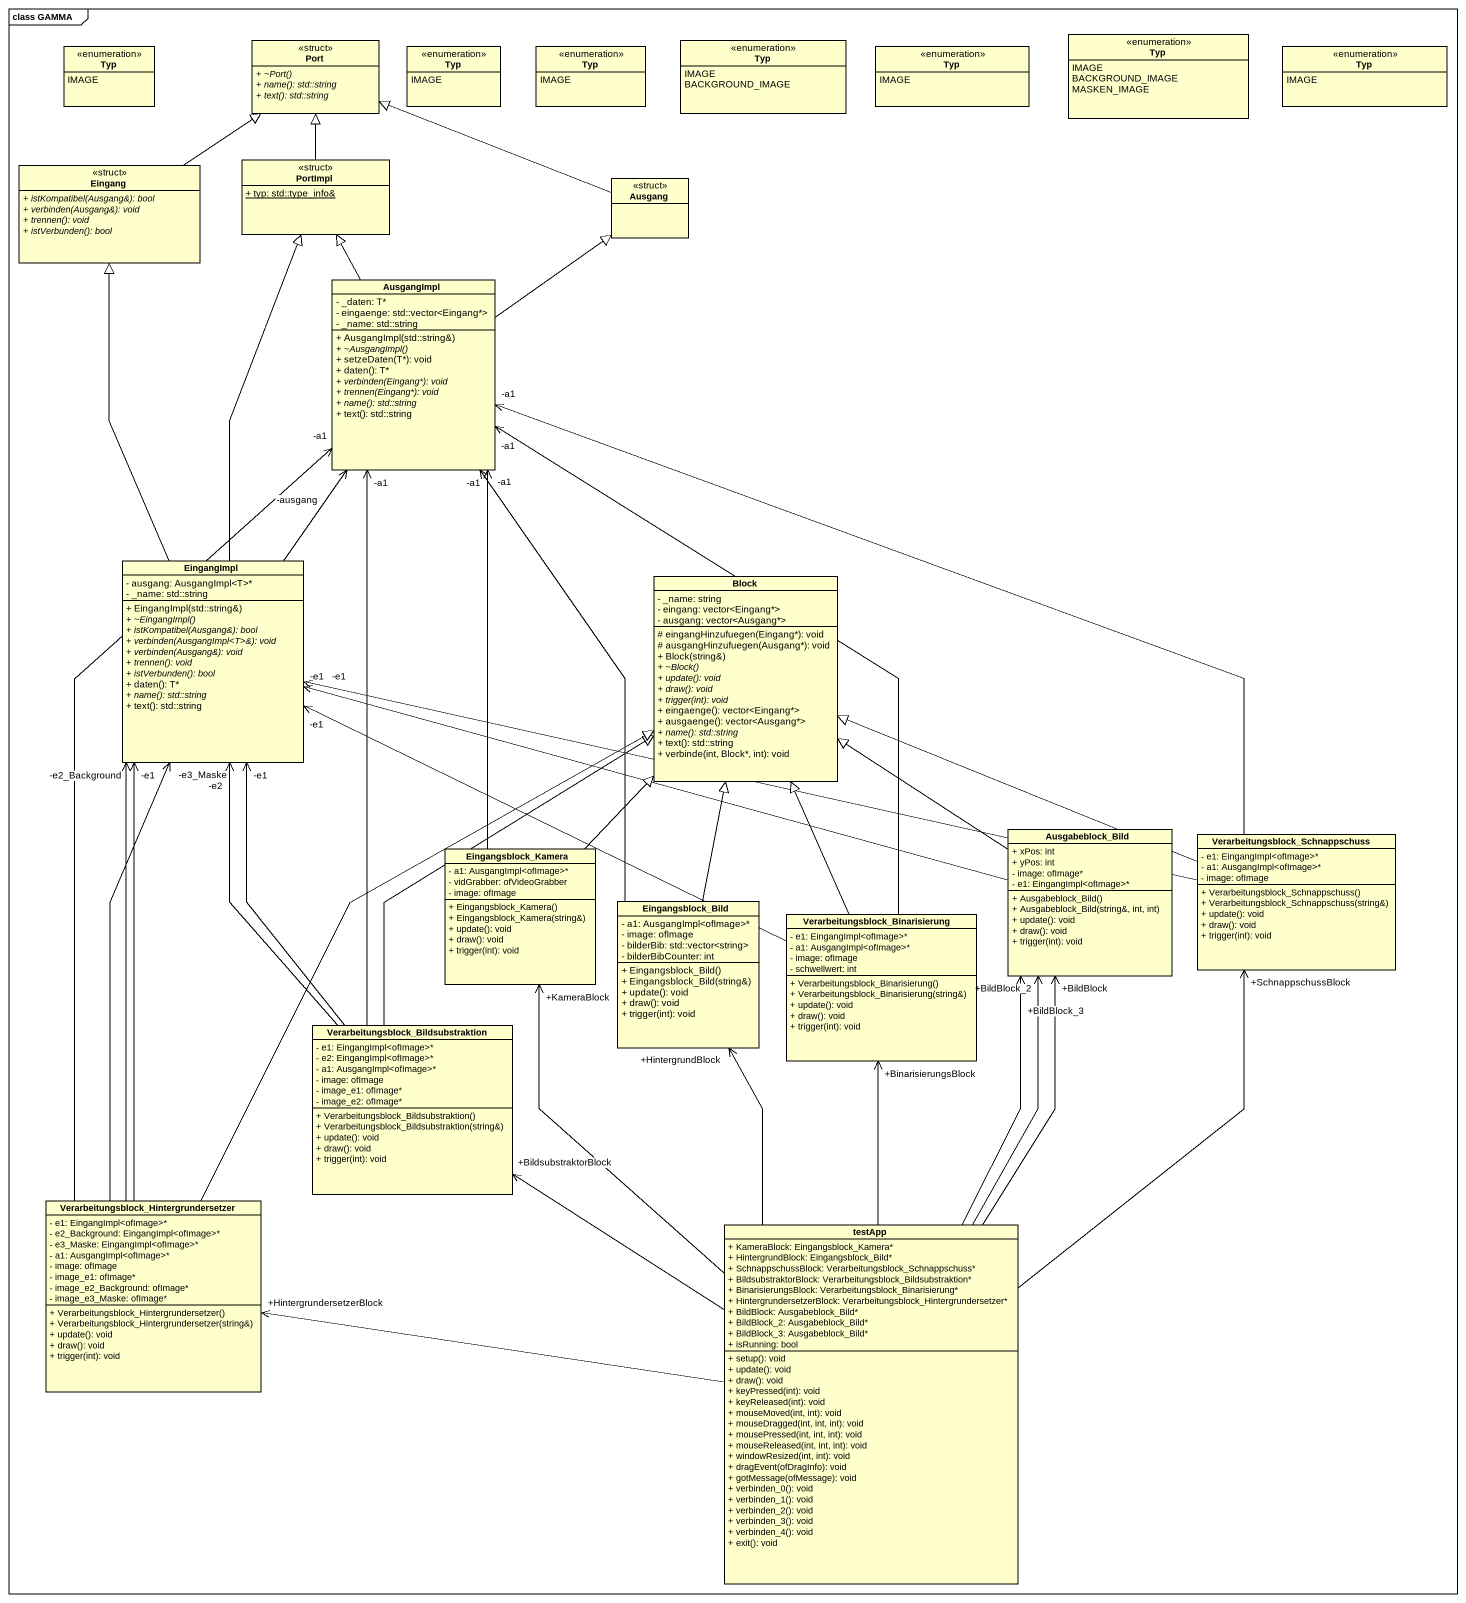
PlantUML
@startuml
mainframe class GAMMA
hide circle
hide empty members
skinparam classAttributeIconSize 0
enum Typ {
  IMAGE
}
class "Port" as Port_ <<struct>> {
  {abstract} + ~Port()
  {abstract} + name(): std::string
  {abstract} + text(): std::string
}
enum "Typ" as Typ_2 {
  IMAGE
}
enum "Typ" as Typ_3 {
  IMAGE
}
enum "Typ" as Typ_4 {
  IMAGE
  BACKGROUND_IMAGE
}
enum "Typ" as Typ_5 {
  IMAGE
}
enum "Typ" as Typ_6 {
  IMAGE
  BACKGROUND_IMAGE
  MASKEN_IMAGE
}
enum "Typ" as Typ_7 {
  IMAGE
}
class Eingang <<struct>> {
  {abstract} + istKompatibel(Ausgang&): bool
  {abstract} + verbinden(Ausgang&): void
  {abstract} + trennen(): void
  {abstract} + istVerbunden(): bool
}
class PortImpl <<struct>> {
  {static} + typ: std::type_info&
}
class Ausgang <<struct>>
class AusgangImpl {
  - _daten: T*
  - eingaenge: std::vector<Eingang*>
  - _name: std::string
  + AusgangImpl(std::string&)
  {abstract} + ~AusgangImpl()
  + setzeDaten(T*): void
  + daten(): T*
  {abstract} + verbinden(Eingang*): void
  {abstract} + trennen(Eingang*): void
  {abstract} + name(): std::string
  + text(): std::string
}
class EingangImpl {
  - ausgang: AusgangImpl<T>*
  - _name: std::string
  + EingangImpl(std::string&)
  {abstract} + ~EingangImpl()
  {abstract} + istKompatibel(Ausgang&): bool
  {abstract} + verbinden(AusgangImpl<T>&): void
  {abstract} + verbinden(Ausgang&): void
  {abstract} + trennen(): void
  {abstract} + istVerbunden(): bool
  + daten(): T*
  {abstract} + name(): std::string
  + text(): std::string
}
class Block {
  - _name: string
  - eingang: vector<Eingang*>
  - ausgang: vector<Ausgang*>
  # eingangHinzufuegen(Eingang*): void
  # ausgangHinzufuegen(Ausgang*): void
  + Block(string&)
  {abstract} + ~Block()
  {abstract} + update(): void
  {abstract} + draw(): void
  {abstract} + trigger(int): void
  + eingaenge(): vector<Eingang*>
  + ausgaenge(): vector<Ausgang*>
  {abstract} + name(): std::string
  + text(): std::string
  + verbinde(int, Block*, int): void
}
class Ausgabeblock_Bild {
  + xPos: int
  + yPos: int
  - image: ofImage*
  - e1: EingangImpl<ofImage>*
  + Ausgabeblock_Bild()
  + Ausgabeblock_Bild(string&, int, int)
  + update(): void
  + draw(): void
  + trigger(int): void
}
class "Verarbeitungsblock_Schnappschuss" as Verarbeitungsblock {
  - e1: EingangImpl<ofImage>*
  - a1: AusgangImpl<ofImage>*
  - image: ofImage
  + Verarbeitungsblock_Schnappschuss()
  + Verarbeitungsblock_Schnappschuss(string&)
  + update(): void
  + draw(): void
  + trigger(int): void
}
class Eingangsblock_Kamera {
  - a1: AusgangImpl<ofImage>*
  - vidGrabber: ofVideoGrabber
  - image: ofImage
  + Eingangsblock_Kamera()
  + Eingangsblock_Kamera(string&)
  + update(): void
  + draw(): void
  + trigger(int): void
}
class Eingangsblock_Bild {
  - a1: AusgangImpl<ofImage>*
  - image: ofImage
  - bilderBib: std::vector<string>
  - bilderBibCounter: int
  + Eingangsblock_Bild()
  + Eingangsblock_Bild(string&)
  + update(): void
  + draw(): void
  + trigger(int): void
}
class "Verarbeitungsblock_Binarisierung" as Verarbeitungsblock_2 {
  - e1: EingangImpl<ofImage>*
  - a1: AusgangImpl<ofImage>*
  - image: ofImage
  - schwellwert: int
  + Verarbeitungsblock_Binarisierung()
  + Verarbeitungsblock_Binarisierung(string&)
  + update(): void
  + draw(): void
  + trigger(int): void
}
class "Verarbeitungsblock_Bildsubstraktion" as Verarbeitungsblock_3 {
  - e1: EingangImpl<ofImage>*
  - e2: EingangImpl<ofImage>*
  - a1: AusgangImpl<ofImage>*
  - image: ofImage
  - image_e1: ofImage*
  - image_e2: ofImage*
  + Verarbeitungsblock_Bildsubstraktion()
  + Verarbeitungsblock_Bildsubstraktion(string&)
  + update(): void
  + draw(): void
  + trigger(int): void
}
class "Verarbeitungsblock_Hintergrundersetzer" as Verarbeitungsblock_4 {
  - e1: EingangImpl<ofImage>*
  - e2_Background: EingangImpl<ofImage>*
  - e3_Maske: EingangImpl<ofImage>*
  - a1: AusgangImpl<ofImage>*
  - image: ofImage
  - image_e1: ofImage*
  - image_e2_Background: ofImage*
  - image_e3_Maske: ofImage*
  + Verarbeitungsblock_Hintergrundersetzer()
  + Verarbeitungsblock_Hintergrundersetzer(string&)
  + update(): void
  + draw(): void
  + trigger(int): void
}
class testApp {
  + KameraBlock: Eingangsblock_Kamera*
  + HintergrundBlock: Eingangsblock_Bild*
  + SchnappschussBlock: Verarbeitungsblock_Schnappschuss*
  + BildsubstraktorBlock: Verarbeitungsblock_Bildsubstraktion*
  + BinarisierungsBlock: Verarbeitungsblock_Binarisierung*
  + HintergrundersetzerBlock: Verarbeitungsblock_Hintergrundersetzer*
  + BildBlock: Ausgabeblock_Bild*
  + BildBlock_2: Ausgabeblock_Bild*
  + BildBlock_3: Ausgabeblock_Bild*
  + isRunning: bool
  + setup(): void
  + update(): void
  + draw(): void
  + keyPressed(int): void
  + keyReleased(int): void
  + mouseMoved(int, int): void
  + mouseDragged(int, int, int): void
  + mousePressed(int, int, int): void
  + mouseReleased(int, int, int): void
  + windowResized(int, int): void
  + dragEvent(ofDragInfo): void
  + gotMessage(ofMessage): void
  + verbinden_0(): void
  + verbinden_1(): void
  + verbinden_2(): void
  + verbinden_3(): void
  + verbinden_4(): void
  + exit(): void
}
Eingang -up-|> Port_
PortImpl -up-|> Port_
Ausgang -left-|> Port_
AusgangImpl -up-|> PortImpl
AusgangImpl -up-|> Ausgang
EingangImpl -up-|> Eingang
EingangImpl -up-|> PortImpl
EingangImpl -up-> "-ausgang" AusgangImpl
Ausgabeblock_Bild -left-> "-e1" EingangImpl
Ausgabeblock_Bild -up-|> Block
Verarbeitungsblock -left-> "-a1" AusgangImpl
Verarbeitungsblock -left-> "-e1" EingangImpl
Verarbeitungsblock -left-|> Block
Eingangsblock_Kamera -up-> "-a1" AusgangImpl
Eingangsblock_Kamera -up-|> Block
Eingangsblock_Bild -up-> "-a1" AusgangImpl
Eingangsblock_Bild -up-|> Block
Verarbeitungsblock_2 -up-> "-a1" AusgangImpl
Verarbeitungsblock_2 -left-> "-e1" EingangImpl
Verarbeitungsblock_2 -up-|> Block
Verarbeitungsblock_3 -up-> "-a1" AusgangImpl
Verarbeitungsblock_3 -up-> "-e1" EingangImpl
Verarbeitungsblock_3 -up-> "-e2" EingangImpl
Verarbeitungsblock_3 -up-|> Block
Verarbeitungsblock_4 -up-> "-a1" AusgangImpl
Verarbeitungsblock_4 -up-> "-e1" EingangImpl
Verarbeitungsblock_4 -up-> "-e2_Background" EingangImpl
Verarbeitungsblock_4 -up-> "-e3_Maske" EingangImpl
Verarbeitungsblock_4 -up-|> Block
testApp -up-> "+BildBlock" Ausgabeblock_Bild
testApp -up-> "+BildBlock_2" Ausgabeblock_Bild
testApp -up-> "+BildBlock_3" Ausgabeblock_Bild
testApp -up-> "+SchnappschussBlock" Verarbeitungsblock
testApp -up-> "+KameraBlock" Eingangsblock_Kamera
testApp -up-> "+HintergrundBlock" Eingangsblock_Bild
testApp -up-> "+BinarisierungsBlock" Verarbeitungsblock_2
testApp -up-> "+BildsubstraktorBlock" Verarbeitungsblock_3
testApp -left-> "+HintergrundersetzerBlock" Verarbeitungsblock_4
@enduml
